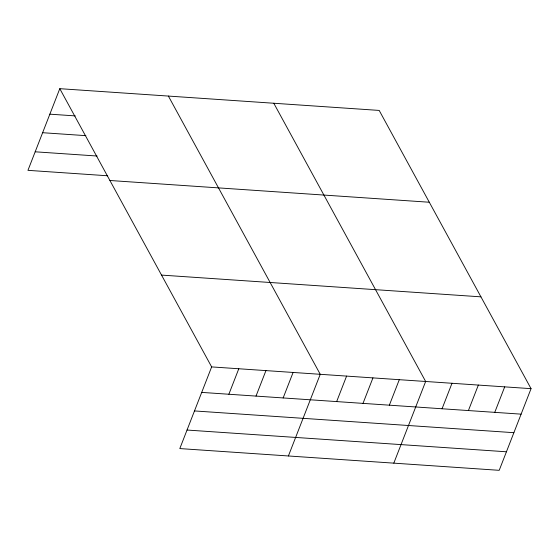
<?xml version="1.0" encoding="UTF-8"?>
<svg xmlns="http://www.w3.org/2000/svg" width="559" height="559" viewBox="0 0 559 559"><rect width="100%" height="100%" fill="white"/><g stroke="black" fill="none" stroke-linecap="round" stroke-linejoin="round"><path stroke-width="0.84" d="M59.792 88.678L211.644 366.907L179.809 448.577L499.208 470.322L531.05 388.659L379.191 110.423L59.792 88.678L27.95 170.341L107.698 175.778M228.862 394.249L238.798 368.751M256.008 396.093L265.944 370.603M283.154 397.945L293.098 372.455M288.402 455.969L320.244 374.299L168.385 96.071M336.658 401.586L346.594 376.095M363.008 403.381L372.944 377.891M389.357 405.177L399.294 379.687M393.809 463.145L425.651 381.476L273.791 103.247M442.057 408.762L452 383.271M468.407 410.558L478.35 385.067M494.764 412.353L504.7 386.863M49.856 114.169L75.304 115.902M42.624 132.707L85.89 135.655M35.175 151.803L97.112 156.024M109.906 180.494L429.305 202.239M161.537 275.091L480.936 296.843M211.644 366.907L531.05 388.659M201.708 392.397L521.114 414.149M194.483 410.935L513.882 432.687M187.034 430.039L506.44 451.784"/></g></svg>
